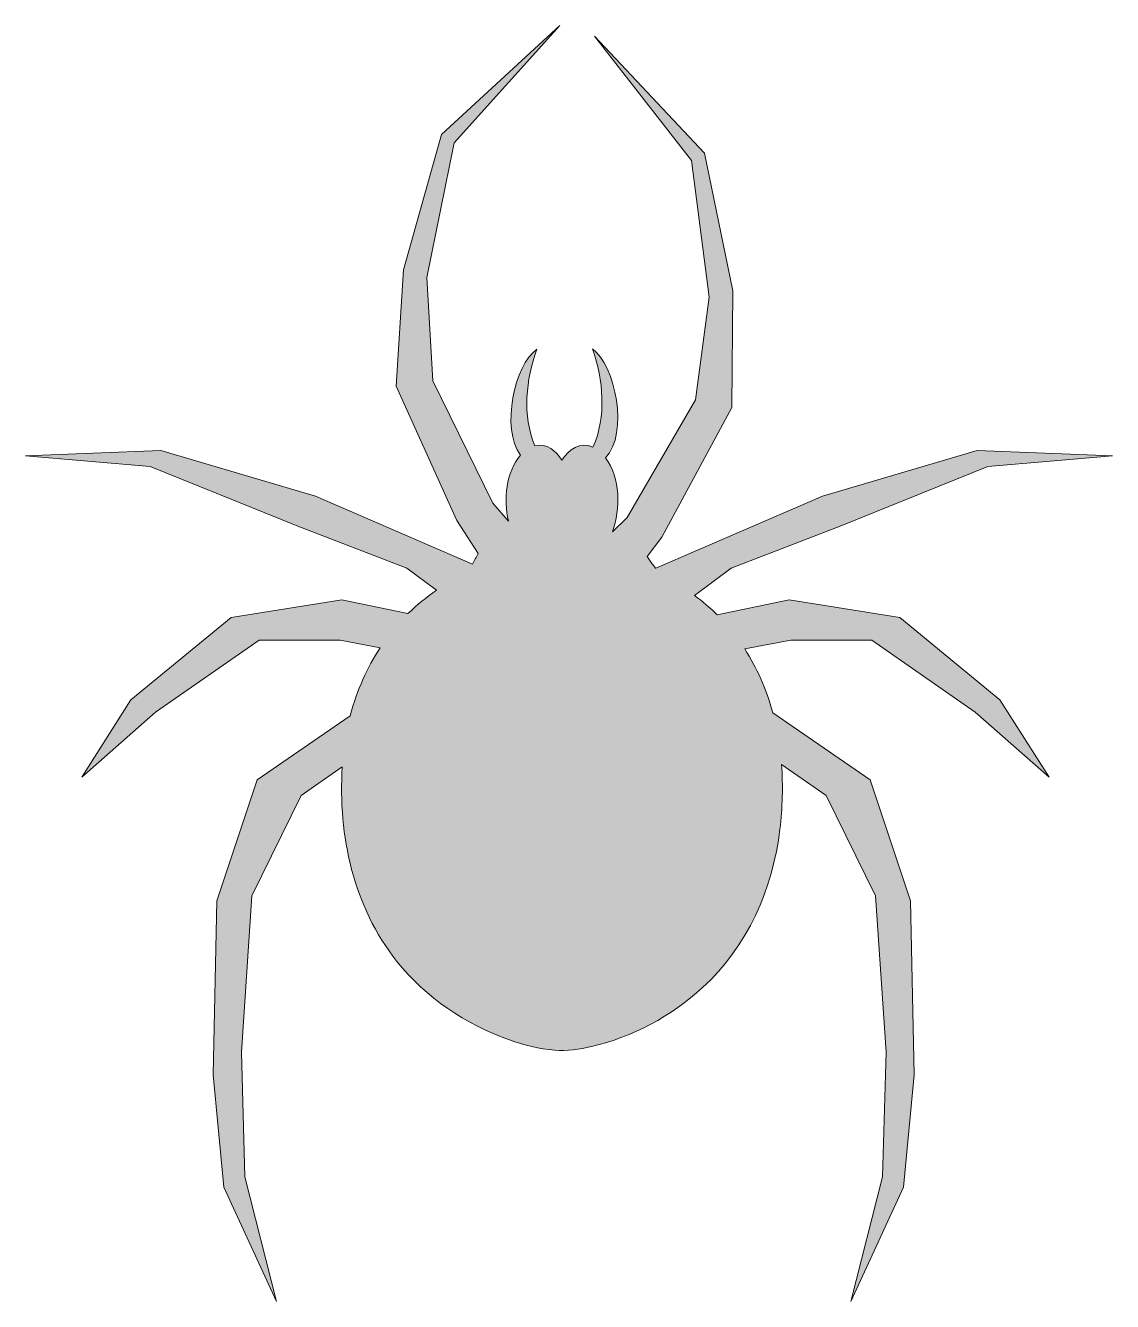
# Model space of a CAD drawing. Header units: inches. Extents: x 0 to 87, y 0 to 102.
import ezdxf

# ---------------------------------------------------------------- set-up
doc = ezdxf.new("R2010")
doc.units = ezdxf.units.IN
doc.header["$MEASUREMENT"] = 0
doc.layers.add('Layer 1', color=7, linetype='Continuous')

msp = doc.modelspace()

# ---------------------------------------------------------------- hatches: boundary and pattern name
at = {"layer": 'Layer 1', "true_color": 0xffffff}
h = msp.add_hatch(color=7, dxfattribs=at)
h.dxf.hatch_style = 2
edge = h.paths.add_edge_path()
edge.add_spline(control_points=[(60.79, 55.87), (60.79, 55.87), (55.06, 54.68), (55.06, 54.68), (54.5, 55.24), (53.89, 55.75), (53.26, 56.22), (53.26, 56.22), (56.18, 58.38), (56.18, 58.38), (56.18, 58.38), (64.86, 61.74), (64.86, 61.74), (64.86, 61.74), (76.61, 66.49), (76.61, 66.49), (76.61, 66.49), (86.54, 67.33), (86.54, 67.33), (86.54, 67.33), (75.77, 67.75), (75.77, 67.75), (75.77, 67.75), (63.46, 64.12), (63.46, 64.12), (63.46, 64.12), (50.17, 58.38), (50.17, 58.38), (50.17, 58.38), (49.73, 58.92), (49.5, 59.32), (49.5, 59.32), (50.66, 60.85), (50.66, 60.85), (50.66, 60.85), (56.23, 71.18), (56.23, 71.18), (56.23, 71.18), (56.32, 80.47), (56.32, 80.47), (56.32, 80.47), (54.07, 91.43), (54.07, 91.43), (54.07, 91.43), (45.29, 100.76), (45.29, 100.76), (45.29, 100.76), (53.02, 90.85), (53.02, 90.85), (53.02, 90.85), (54.43, 79.98), (54.43, 79.98), (54.43, 79.98), (53.34, 71.8), (53.34, 71.8), (53.34, 71.8), (47.89, 62.43), (47.89, 62.43), (47.89, 62.43), (46.72, 61.28), (46.72, 61.28), (47.37, 63.14), (47.39, 65.53), (46.17, 67.18), (48.06, 69.13), (46.97, 74.56), (45.13, 75.85), (46.01, 73.37), (46.27, 70.47), (45.18, 68.03), (44.15, 68.49), (43.23, 67.85), (42.71, 66.98), (42.25, 67.74), (41.5, 68.36), (40.55, 68.14), (39.54, 70.56), (39.83, 73.4), (40.71, 75.82), (38.93, 74.6), (37.82, 69.51), (39.42, 67.39), (38.22, 66.01), (38.06, 63.85), (38.45, 62.14), (38.45, 62.14), (37.21, 63.56), (37.21, 63.56), (37.21, 63.56), (32.44, 73.3), (32.44, 73.3), (32.44, 73.3), (31.94, 81.53), (31.94, 81.53), (31.94, 81.53), (34.13, 92.27), (34.13, 92.27), (34.13, 92.27), (42.55, 101.6), (42.55, 101.6), (42.55, 101.6), (33.13, 92.93), (33.13, 92.93), (33.13, 92.93), (30.1, 82.15), (30.1, 82.15), (30.1, 82.15), (29.52, 72.89), (29.52, 72.89), (29.52, 72.89), (34.33, 62.18), (34.33, 62.18), (34.33, 62.18), (36.05, 59.55), (36.05, 59.55), (35.88, 59.28), (35.73, 59), (35.6, 58.71), (35.6, 58.71), (23.08, 64.12), (23.08, 64.12), (23.08, 64.12), (10.77, 67.75), (10.77, 67.75), (10.77, 67.75), (0, 67.33), (0, 67.33), (0, 67.33), (9.93, 66.49), (9.93, 66.49), (9.93, 66.49), (21.68, 61.74), (21.68, 61.74), (21.68, 61.74), (30.35, 58.38), (30.35, 58.38), (30.35, 58.38), (32.73, 56.63), (32.73, 56.63), (31.92, 56.08), (31.16, 55.46), (30.45, 54.77), (30.45, 54.77), (25.18, 55.87), (25.18, 55.87), (25.18, 55.87), (16.37, 54.47), (16.37, 54.47), (16.37, 54.47), (8.39, 47.9), (8.39, 47.9), (8.39, 47.9), (4.48, 41.74), (4.48, 41.74), (4.48, 41.74), (10.35, 46.92), (10.35, 46.92), (10.35, 46.92), (18.6, 52.65), (18.6, 52.65), (18.6, 52.65), (25.04, 52.65), (25.04, 52.65), (25.04, 52.65), (28.23, 52.06), (28.23, 52.06), (27.2, 50.49), (26.39, 48.68), (25.86, 46.64), (25.86, 46.64), (18.45, 41.55), (18.45, 41.55), (18.45, 41.55), (15.23, 31.89), (15.23, 31.89), (15.23, 31.89), (14.95, 18.04), (14.95, 18.04), (14.95, 18.04), (15.79, 9.09), (15.79, 9.09), (15.79, 9.09), (19.99, 0), (19.99, 0), (19.99, 0), (17.47, 9.93), (17.47, 9.93), (17.47, 9.93), (17.19, 19.86), (17.19, 19.86), (17.19, 19.86), (18.03, 32.31), (18.03, 32.31), (18.03, 32.31), (21.95, 40.29), (21.95, 40.29), (21.95, 40.29), (25.22, 42.56), (25.22, 42.56), (24.87, 37.11), (26.11, 31.41), (29.57, 27.08), (31.88, 24.2), (35.05, 22.04), (38.53, 20.83), (39.69, 20.43), (40.9, 20.11), (42.13, 20.01), (43.11, 19.92), (44.1, 20.08), (45.06, 20.3), (48.33, 21.06), (51.43, 22.72), (53.9, 24.99), (57.48, 28.28), (59.5, 32.82), (60.06, 37.61), (60.26, 39.32), (60.32, 41.04), (60.19, 42.76), (60.19, 42.76), (63.75, 40.29), (63.75, 40.29), (63.75, 40.29), (67.67, 32.31), (67.67, 32.31), (67.67, 32.31), (68.51, 19.86), (68.51, 19.86), (68.51, 19.86), (68.23, 9.93), (68.23, 9.93), (68.23, 9.93), (65.71, 0), (65.71, 0), (65.71, 0), (69.91, 9.09), (69.91, 9.09), (69.91, 9.09), (70.75, 18.04), (70.75, 18.04), (70.75, 18.04), (70.47, 31.89), (70.47, 31.89), (70.47, 31.89), (67.25, 41.55), (67.25, 41.55), (67.25, 41.55), (59.5, 46.87), (59.5, 46.87), (58.98, 48.78), (58.22, 50.48), (57.26, 51.96), (57.26, 51.96), (60.93, 52.65), (60.93, 52.65), (60.93, 52.65), (67.37, 52.65), (67.37, 52.65), (67.37, 52.65), (75.62, 46.92), (75.62, 46.92), (75.62, 46.92), (81.49, 41.74), (81.49, 41.74), (81.49, 41.74), (77.58, 47.9), (77.58, 47.9), (77.58, 47.9), (69.6, 54.47), (69.6, 54.47), (69.6, 54.47), (60.79, 55.87), (60.79, 55.87)], knot_values=[0, 0, 0, 0, 1, 1, 1, 2, 2, 2, 3, 3, 3, 4, 4, 4, 5, 5, 5, 6, 6, 6, 7, 7, 7, 8, 8, 8, 9, 9, 9, 10, 10, 10, 11, 11, 11, 12, 12, 12, 13, 13, 13, 14, 14, 14, 15, 15, 15, 16, 16, 16, 17, 17, 17, 18, 18, 18, 19, 19, 19, 20, 20, 20, 21, 21, 21, 22, 22, 22, 23, 23, 23, 24, 24, 24, 25, 25, 25, 26, 26, 26, 27, 27, 27, 28, 28, 28, 29, 29, 29, 30, 30, 30, 31, 31, 31, 32, 32, 32, 33, 33, 33, 34, 34, 34, 35, 35, 35, 36, 36, 36, 37, 37, 37, 38, 38, 38, 39, 39, 39, 40, 40, 40, 41, 41, 41, 42, 42, 42, 43, 43, 43, 44, 44, 44, 45, 45, 45, 46, 46, 46, 47, 47, 47, 48, 48, 48, 49, 49, 49, 50, 50, 50, 51, 51, 51, 52, 52, 52, 53, 53, 53, 54, 54, 54, 55, 55, 55, 56, 56, 56, 57, 57, 57, 58, 58, 58, 59, 59, 59, 60, 60, 60, 61, 61, 61, 62, 62, 62, 63, 63, 63, 64, 64, 64, 65, 65, 65, 66, 66, 66, 67, 67, 67, 68, 68, 68, 69, 69, 69, 70, 70, 70, 71, 71, 71, 72, 72, 72, 73, 73, 73, 74, 74, 74, 75, 75, 75, 76, 76, 76, 77, 77, 77, 78, 78, 78, 79, 79, 79, 80, 80, 80, 81, 81, 81, 82, 82, 82, 83, 83, 83, 84, 84, 84, 85, 85, 85, 86, 86, 86, 87, 87, 87, 88, 88, 88, 89, 89, 89, 90, 90, 90, 91, 91, 91, 91], degree=3, periodic=1)

# ---------------------------------------------------------------- linework, layer by layer
at = {"layer": 'Layer 1', "lineweight": 0}
msp.add_open_spline([(60.79, 55.87), (60.79, 55.87), (55.06, 54.68), (55.06, 54.68), (54.5, 55.24), (53.89, 55.75), (53.26, 56.22), (53.26, 56.22), (56.18, 58.38), (56.18, 58.38), (56.18, 58.38), (64.86, 61.74), (64.86, 61.74), (64.86, 61.74), (76.61, 66.49), (76.61, 66.49), (76.61, 66.49), (86.54, 67.33), (86.54, 67.33), (86.54, 67.33), (75.77, 67.75), (75.77, 67.75), (75.77, 67.75), (63.46, 64.12), (63.46, 64.12), (63.46, 64.12), (50.17, 58.38), (50.17, 58.38), (50.17, 58.38), (49.73, 58.92), (49.5, 59.32), (49.5, 59.32), (50.66, 60.85), (50.66, 60.85), (50.66, 60.85), (56.23, 71.18), (56.23, 71.18), (56.23, 71.18), (56.32, 80.47), (56.32, 80.47), (56.32, 80.47), (54.07, 91.43), (54.07, 91.43), (54.07, 91.43), (45.29, 100.76), (45.29, 100.76), (45.29, 100.76), (53.02, 90.85), (53.02, 90.85), (53.02, 90.85), (54.43, 79.98), (54.43, 79.98), (54.43, 79.98), (53.34, 71.8), (53.34, 71.8), (53.34, 71.8), (47.89, 62.43), (47.89, 62.43), (47.89, 62.43), (46.72, 61.28), (46.72, 61.28), (47.37, 63.14), (47.39, 65.53), (46.17, 67.18), (48.06, 69.13), (46.97, 74.56), (45.13, 75.85), (46.01, 73.37), (46.27, 70.47), (45.18, 68.03), (44.15, 68.49), (43.23, 67.85), (42.71, 66.98), (42.25, 67.74), (41.5, 68.36), (40.55, 68.14), (39.54, 70.56), (39.83, 73.4), (40.71, 75.82), (38.93, 74.6), (37.82, 69.51), (39.42, 67.39), (38.22, 66.01), (38.06, 63.85), (38.45, 62.14), (38.45, 62.14), (37.21, 63.56), (37.21, 63.56), (37.21, 63.56), (32.44, 73.3), (32.44, 73.3), (32.44, 73.3), (31.94, 81.53), (31.94, 81.53), (31.94, 81.53), (34.13, 92.27), (34.13, 92.27), (34.13, 92.27), (42.55, 101.6), (42.55, 101.6), (42.55, 101.6), (33.13, 92.93), (33.13, 92.93), (33.13, 92.93), (30.1, 82.15), (30.1, 82.15), (30.1, 82.15), (29.52, 72.89), (29.52, 72.89), (29.52, 72.89), (34.33, 62.18), (34.33, 62.18), (34.33, 62.18), (36.05, 59.55), (36.05, 59.55), (35.88, 59.28), (35.73, 59), (35.6, 58.71), (35.6, 58.71), (23.08, 64.12), (23.08, 64.12), (23.08, 64.12), (10.77, 67.75), (10.77, 67.75), (10.77, 67.75), (0, 67.33), (0, 67.33), (0, 67.33), (9.93, 66.49), (9.93, 66.49), (9.93, 66.49), (21.68, 61.74), (21.68, 61.74), (21.68, 61.74), (30.35, 58.38), (30.35, 58.38), (30.35, 58.38), (32.73, 56.63), (32.73, 56.63), (31.92, 56.08), (31.16, 55.46), (30.45, 54.77), (30.45, 54.77), (25.18, 55.87), (25.18, 55.87), (25.18, 55.87), (16.37, 54.47), (16.37, 54.47), (16.37, 54.47), (8.39, 47.9), (8.39, 47.9), (8.39, 47.9), (4.48, 41.74), (4.48, 41.74), (4.48, 41.74), (10.35, 46.92), (10.35, 46.92), (10.35, 46.92), (18.6, 52.65), (18.6, 52.65), (18.6, 52.65), (25.04, 52.65), (25.04, 52.65), (25.04, 52.65), (28.23, 52.06), (28.23, 52.06), (27.2, 50.49), (26.39, 48.68), (25.86, 46.64), (25.86, 46.64), (18.45, 41.55), (18.45, 41.55), (18.45, 41.55), (15.23, 31.89), (15.23, 31.89), (15.23, 31.89), (14.95, 18.04), (14.95, 18.04), (14.95, 18.04), (15.79, 9.09), (15.79, 9.09), (15.79, 9.09), (19.99, 0), (19.99, 0), (19.99, 0), (17.47, 9.93), (17.47, 9.93), (17.47, 9.93), (17.19, 19.86), (17.19, 19.86), (17.19, 19.86), (18.03, 32.31), (18.03, 32.31), (18.03, 32.31), (21.95, 40.29), (21.95, 40.29), (21.95, 40.29), (25.22, 42.56), (25.22, 42.56), (24.87, 37.11), (26.11, 31.41), (29.57, 27.08), (31.88, 24.2), (35.05, 22.04), (38.53, 20.83), (39.69, 20.43), (40.9, 20.11), (42.13, 20.01), (43.11, 19.92), (44.1, 20.08), (45.06, 20.3), (48.33, 21.06), (51.43, 22.72), (53.9, 24.99), (57.48, 28.28), (59.5, 32.82), (60.06, 37.61), (60.26, 39.32), (60.32, 41.04), (60.19, 42.76), (60.19, 42.76), (63.75, 40.29), (63.75, 40.29), (63.75, 40.29), (67.67, 32.31), (67.67, 32.31), (67.67, 32.31), (68.51, 19.86), (68.51, 19.86), (68.51, 19.86), (68.23, 9.93), (68.23, 9.93), (68.23, 9.93), (65.71, 0), (65.71, 0), (65.71, 0), (69.91, 9.09), (69.91, 9.09), (69.91, 9.09), (70.75, 18.04), (70.75, 18.04), (70.75, 18.04), (70.47, 31.89), (70.47, 31.89), (70.47, 31.89), (67.25, 41.55), (67.25, 41.55), (67.25, 41.55), (59.5, 46.87), (59.5, 46.87), (58.98, 48.78), (58.22, 50.48), (57.26, 51.96), (57.26, 51.96), (60.93, 52.65), (60.93, 52.65), (60.93, 52.65), (67.37, 52.65), (67.37, 52.65), (67.37, 52.65), (75.62, 46.92), (75.62, 46.92), (75.62, 46.92), (81.49, 41.74), (81.49, 41.74), (81.49, 41.74), (77.58, 47.9), (77.58, 47.9), (77.58, 47.9), (69.6, 54.47), (69.6, 54.47), (69.6, 54.47), (60.79, 55.87), (60.79, 55.87)], degree=3, knots=[0, 0, 0, 0, 1, 1, 1, 2, 2, 2, 3, 3, 3, 4, 4, 4, 5, 5, 5, 6, 6, 6, 7, 7, 7, 8, 8, 8, 9, 9, 9, 10, 10, 10, 11, 11, 11, 12, 12, 12, 13, 13, 13, 14, 14, 14, 15, 15, 15, 16, 16, 16, 17, 17, 17, 18, 18, 18, 19, 19, 19, 20, 20, 20, 21, 21, 21, 22, 22, 22, 23, 23, 23, 24, 24, 24, 25, 25, 25, 26, 26, 26, 27, 27, 27, 28, 28, 28, 29, 29, 29, 30, 30, 30, 31, 31, 31, 32, 32, 32, 33, 33, 33, 34, 34, 34, 35, 35, 35, 36, 36, 36, 37, 37, 37, 38, 38, 38, 39, 39, 39, 40, 40, 40, 41, 41, 41, 42, 42, 42, 43, 43, 43, 44, 44, 44, 45, 45, 45, 46, 46, 46, 47, 47, 47, 48, 48, 48, 49, 49, 49, 50, 50, 50, 51, 51, 51, 52, 52, 52, 53, 53, 53, 54, 54, 54, 55, 55, 55, 56, 56, 56, 57, 57, 57, 58, 58, 58, 59, 59, 59, 60, 60, 60, 61, 61, 61, 62, 62, 62, 63, 63, 63, 64, 64, 64, 65, 65, 65, 66, 66, 66, 67, 67, 67, 68, 68, 68, 69, 69, 69, 70, 70, 70, 71, 71, 71, 72, 72, 72, 73, 73, 73, 74, 74, 74, 75, 75, 75, 76, 76, 76, 77, 77, 77, 78, 78, 78, 79, 79, 79, 80, 80, 80, 81, 81, 81, 82, 82, 82, 83, 83, 83, 84, 84, 84, 85, 85, 85, 86, 86, 86, 87, 87, 87, 88, 88, 88, 89, 89, 89, 90, 90, 90, 91, 91, 91, 91], dxfattribs=at)

doc.saveas('drawing.dxf')
